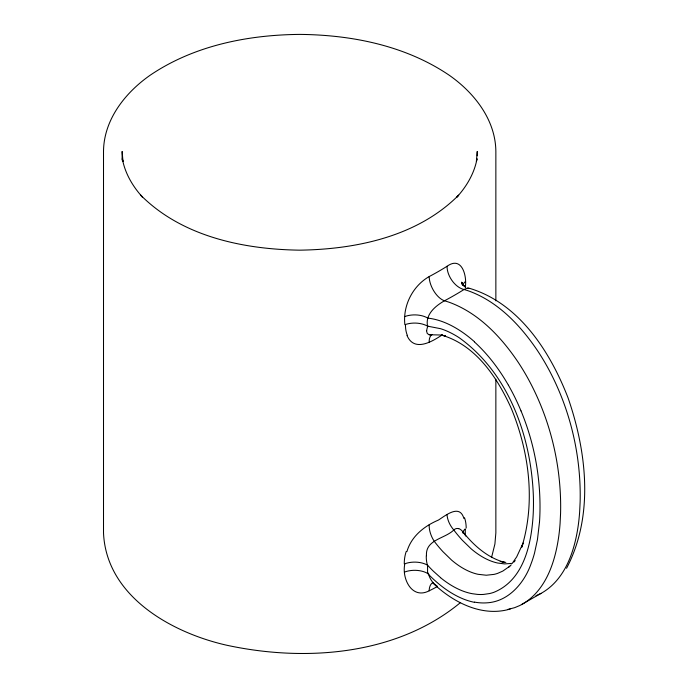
<?xml version="1.0" encoding="UTF-8"?>
<svg xmlns="http://www.w3.org/2000/svg" width="688" height="688" viewBox="0 0 688 688"><rect width="100%" height="100%" fill="white"/><g stroke="black" fill="none" stroke-linecap="round" stroke-linejoin="round"><path stroke-width="1.03" d="M440.621 577.757A84.908 49.02 60 0 0 472.458 593.735L477.369 594.389A97.154 56.098 60 0 0 483.647 594.415L489.598 593.546A110.157 63.597 60 0 0 493.812 592.342C523.964 580.165 531.437 543.778 533.174 514.598A248.643 143.56 60 0 0 533.398 496.848C531.368 437.284 509.129 373.601 459.266 337.774A93.207 53.81 60 0 0 440.552 328.683L427.566 326.155A18.258 10.544 0 0 0 404.871 324.71C402.712 305.739 412.637 286.045 429.166 276.576A188.684 74.407 -12.3 0 0 447.08 266.256C462.173 255.42 467.178 276.567 465.269 287.283M426.457 555.715C425.39 539.487 444.74 538.867 453.805 530.009A9.477 6.209 -85.6 0 1 458.664 528.702M539.487 522.097L537.457 539.555L534.516 553.126A198.239 114.457 60 0 1 530.964 564.057C524.161 583.235 508.251 601.811 486.622 602.851A104.886 60.553 60 0 1 476.225 602.396L474.419 602.086M491.593 557.349L494.913 543.993L495.859 532.89L495.859 379.243M406.918 551.578C411.347 536.279 424.298 526.036 438.402 520.085C445.815 515.338 459.747 503.711 463.91 518.503M427.566 326.155C425.038 314.493 435.47 305.893 444.465 300.794A237.781 97.61 -11.4 0 0 464.039 289.51M566.559 568.271C594.088 515.905 586.761 451.947 568.064 397.888C549.996 351.284 518.614 302.213 467.814 287.816L464.013 289.51A18.258 11.369 57.5 0 1 447.054 266.247M512.655 562.758L516.688 556.876L523.121 543.03L521.796 547.175C535.694 501.784 529.158 451.775 511.279 408.414C497.355 377.497 475.718 344.92 441.378 335.039L445.532 335.942L440.32 334.996L429.097 334.738L427.239 333.448L426.526 330.79M513.927 562.079L515.2 560.539M460.573 602.499C396.589 655.449 305.223 662.174 226.662 645.215C171.441 632.736 106.253 596.272 103.51 532.89L103.51 151.463C103.768 119.755 125.156 92.691 150.147 75.233C193.818 45.614 247.62 34.873 299.684 34.4C351.74 34.873 405.55 45.614 449.221 75.233C474.213 92.691 495.601 119.755 495.859 151.463L495.859 300.811M508.69 567.256L511.261 564.831M509.782 566.207L502.816 571.083L497.691 573.345A95.288 55.014 60 0 1 494.027 574.385L486.278 575.228L478.057 574.299A70.116 40.48 60 0 1 451.595 560.101L442.883 551.621A86.714 50.069 60 0 1 434.257 541.293A18.258 10.268 65.2 0 1 429.166 524.849M442.255 334.858C431.858 341.85 414.064 352.299 406.961 335.374M507.624 609.508L514.676 607.659L519.853 605.509L541.052 593.383C565.398 579.803 574.772 550.649 578.35 524.66A251.129 144.987 60 0 0 579.64 512.01L580.122 502.051A276.843 159.831 60 0 0 580.19 491.868C579.597 449.135 568.744 406.513 548.448 368.871A135.235 78.079 60 0 0 537.19 350.175C520.274 325.243 498.189 301.92 469.397 291.213A120.194 69.393 60 0 0 464.013 289.51M521.504 604.666C545.851 591.087 555.216 561.941 558.802 535.952A251.129 144.987 60 0 0 560.092 523.301L560.574 513.334A276.843 159.831 60 0 0 560.643 503.152C560.041 460.418 549.196 417.797 528.9 380.163A135.235 78.079 60 0 0 517.643 361.458C500.726 336.535 478.642 313.212 449.84 302.496A120.194 69.393 60 0 0 444.465 300.794A18.258 9.658 62.3 0 1 429.166 276.576M541.052 593.383L535.986 595.722M437.25 586.572A189.028 134.633 15.9 0 1 429.14 590.829C411.605 599.945 401.508 577.963 404.871 563.756A18.258 10.544 0 0 1 427.566 565.192L428.443 566.147A92.51 53.415 60 0 0 433.569 571.384L440.63 577.696M510.212 609.009C482.073 617.42 452.859 602.206 432.881 583.028M432.055 334.635L429.303 334.789M512.328 563.36L504.485 563.911L497.613 563.016A70.116 40.48 60 0 1 471.142 548.818L462.431 540.338A86.714 50.069 60 0 1 453.805 530.009A18.258 10.75 54.7 0 1 447.054 514.529M505.843 562.44L500.202 561.408L504.321 562.302C487.25 557.607 473.482 545.206 462.689 531.626M465.647 286.887L462.921 284.995L465.466 286.965M463.858 285.709L465.492 286.982M474.436 341.936C488.059 354.363 499.273 369.25 508.415 385.22M464.598 534.335L463.093 532.116A16.581 10.888 -86.4 0 0 458.69 528.539M462.723 284.806L461.622 282.132L462.345 284.918M521.014 410.891C532.787 439.262 539.177 469.835 539.934 500.537A255.962 147.782 60 0 1 539.495 522.097M462.13 282.536L462.267 284.127M477.24 155.755L477.24 151.463L476.38 161.508L477.033 158.747C474.367 173.273 466.705 186.336 456.849 197.164L458.672 195.151C417.47 236.526 356.169 249.34 299.684 250.165C243.191 249.34 181.899 236.526 140.687 195.151L142.519 197.164C132.664 186.336 125.001 173.273 122.335 158.747L122.989 161.508L122.129 151.463L122.129 160.037M465.269 535.032L465.269 528.883A18.258 10.544 0 0 0 462.637 532.933M427.566 565.192L427.566 573.396A95.727 55.272 60 0 0 474.479 602.327M426.732 330.687A26.72 11.653 -35.3 0 1 427.945 326.035M427.446 565.252A28.079 23.538 -73.2 0 1 426.285 555.723M427.609 318.105A103.097 59.521 60 0 1 474.488 341.755M404.871 316.532A18.258 10.544 0 0 1 427.566 317.976M508.432 385.211A133.945 77.331 60 0 1 520.997 410.891M404.871 571.952A18.258 10.544 0 0 1 427.566 573.396M437.095 586.021A22.91 18.765 -78.7 0 1 428.306 573.087M429.166 342.323A18.258 9.434 61.2 0 1 431.797 334.66M407.253 335.159A39.809 27.021 -50.2 0 1 405.481 324.487M462.938 284.823A18.258 10.544 0 0 1 465.269 281.659M467.702 288.573A23.125 5.435 -49.3 0 1 469.044 288.504M404.295 563.971A40.497 28.337 -46.4 0 1 406.161 551.587M464.469 517.686A40.42 18.43 -68.1 0 1 466.197 528.057M429.166 590.863A18.258 10.01 63.9 0 1 432.872 582.547M464.718 534.155A28.234 18.198 -88.3 0 1 465.759 536.064"/></g></svg>
